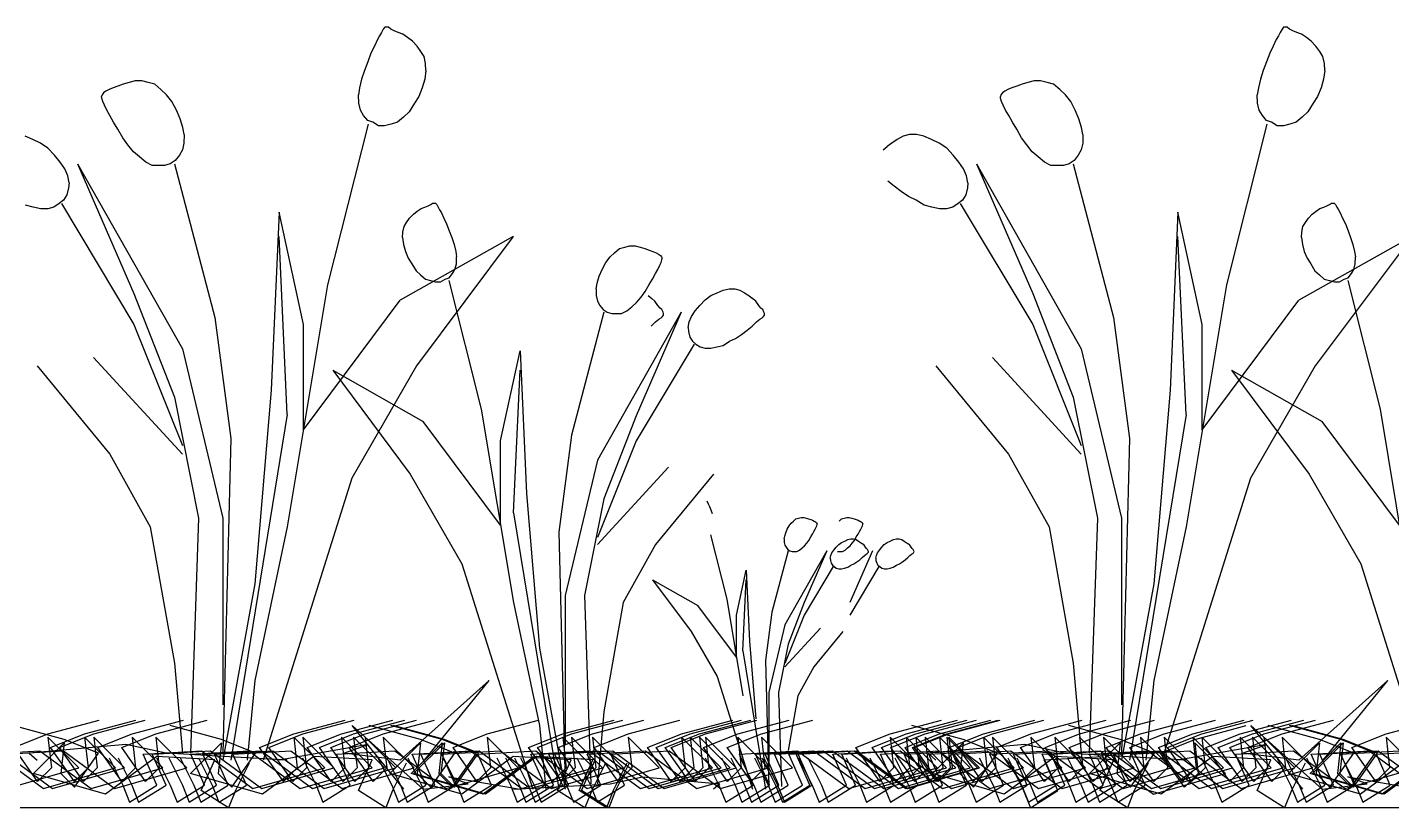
# Model space of a CAD drawing. Header units: metres. Extents: x -109 to 591, y -5 to 592.
# Drawn here: x 572.857 to 573.47, y 7.275 to 7.625 of the extents above; entities that cross this region are included whole.
import ezdxf

# ---------------------------------------------------------------- set-up
doc = ezdxf.new("R2010")
doc.units = ezdxf.units.M
doc.header["$LTSCALE"] = 0.03
doc.layers.add('Areas verdes', color=74, linetype='Continuous')
doc.layers.add('Muro bajo', color=7, linetype='Continuous', lineweight=30)

msp = doc.modelspace()

# ---------------------------------------------------------------- linework, layer by layer
at = {"layer": 'Areas verdes', "color": 6, "linetype": 'Continuous'}
for p, q in [((573.01687, 7.62454), (573.01609, 7.62299)), ((573.01757, 7.62532), (573.01687, 7.62454)), ((573.01827, 7.62532), (573.01757, 7.62532)), ((573.0192, 7.62532), (573.01827, 7.62532)), ((573.02028, 7.62454), (573.0192, 7.62532)), ((573.02176, 7.62377), (573.02028, 7.62454)), ((573.4203, 7.62454), (573.41952, 7.62299)), ((573.421, 7.62532), (573.4203, 7.62454)), ((573.4217, 7.62532), (573.421, 7.62532)), ((573.42263, 7.62532), (573.4217, 7.62532)), ((573.42371, 7.62454), (573.42263, 7.62532)), ((573.42519, 7.62377), (573.42371, 7.62454)), ((573.01423, 7.61989), (573.01291, 7.61678)), ((573.01524, 7.62144), (573.01423, 7.61989)), ((573.01609, 7.62299), (573.01524, 7.62144)), ((573.02354, 7.62299), (573.02176, 7.62377)), ((573.02564, 7.62221), (573.02354, 7.62299)), ((573.02781, 7.62066), (573.02564, 7.62221)), ((573.02998, 7.61911), (573.02781, 7.62066)), ((573.03208, 7.61678), (573.02998, 7.61911)), ((573.41766, 7.61989), (573.41634, 7.61678)), ((573.41867, 7.62144), (573.41766, 7.61989)), ((573.41952, 7.62299), (573.41867, 7.62144)), ((573.42697, 7.62299), (573.42519, 7.62377)), ((573.42907, 7.62221), (573.42697, 7.62299)), ((573.43124, 7.62066), (573.42907, 7.62221)), ((573.43341, 7.61911), (573.43124, 7.62066)), ((573.43551, 7.61678), (573.43341, 7.61911)), ((573.01136, 7.61368), (573.00989, 7.6098)), ((573.01291, 7.61678), (573.01136, 7.61368)), ((573.03378, 7.61445), (573.03208, 7.61678)), ((573.03518, 7.61213), (573.03378, 7.61445)), ((573.41479, 7.61368), (573.41332, 7.6098)), ((573.41634, 7.61678), (573.41479, 7.61368)), ((573.43721, 7.61445), (573.43551, 7.61678)), ((573.43861, 7.61213), (573.43721, 7.61445)), ((573.00989, 7.6098), (573.00841, 7.60592)), ((573.03588, 7.60902), (573.03518, 7.61213)), ((573.03603, 7.60592), (573.03588, 7.60902)), ((573.41332, 7.6098), (573.41184, 7.60592)), ((573.43931, 7.60902), (573.43861, 7.61213)), ((573.43946, 7.60592), (573.43931, 7.60902)), ((572.90281, 7.60049), (572.90017, 7.59971)), ((572.9056, 7.60126), (572.90281, 7.60049)), ((572.90847, 7.60126), (572.9056, 7.60126)), ((572.91142, 7.60049), (572.90847, 7.60126)), ((572.91429, 7.59971), (572.91142, 7.60049)), ((573.00717, 7.60204), (573.00624, 7.59816)), ((573.00841, 7.60592), (573.00717, 7.60204)), ((573.03549, 7.60204), (573.03441, 7.59816)), ((573.03603, 7.60592), (573.03549, 7.60204)), ((573.30624, 7.60049), (573.3036, 7.59971)), ((573.30903, 7.60126), (573.30624, 7.60049)), ((573.3119, 7.60126), (573.30903, 7.60126)), ((573.31485, 7.60049), (573.3119, 7.60126)), ((573.31772, 7.59971), (573.31485, 7.60049)), ((573.4106, 7.60204), (573.40967, 7.59816)), ((573.41184, 7.60592), (573.4106, 7.60204)), ((573.43892, 7.60204), (573.43783, 7.59816)), ((573.43946, 7.60592), (573.43892, 7.60204)), ((572.8907, 7.59506), (572.89047, 7.59428)), ((572.89055, 7.59351), (572.89047, 7.59428)), ((572.89133, 7.59583), (572.8907, 7.59506)), ((572.89241, 7.59661), (572.89133, 7.59583)), ((572.89381, 7.59738), (572.89241, 7.59661)), ((572.89559, 7.59816), (572.89381, 7.59738)), ((572.89777, 7.59894), (572.89559, 7.59816)), ((572.90017, 7.59971), (572.89777, 7.59894)), ((572.91709, 7.59738), (572.91429, 7.59971)), ((572.91965, 7.59506), (572.91709, 7.59738)), ((572.92205, 7.59195), (572.91965, 7.59506)), ((573.00624, 7.59816), (573.00577, 7.59506)), ((573.00585, 7.59118), (573.00577, 7.59506)), ((573.03285, 7.59428), (573.03084, 7.59118)), ((573.03441, 7.59816), (573.03285, 7.59428)), ((573.29413, 7.59506), (573.2939, 7.59428)), ((573.29398, 7.59351), (573.2939, 7.59428)), ((573.29475, 7.59583), (573.29413, 7.59506)), ((573.29584, 7.59661), (573.29475, 7.59583)), ((573.29724, 7.59738), (573.29584, 7.59661)), ((573.29902, 7.59816), (573.29724, 7.59738)), ((573.30119, 7.59894), (573.29902, 7.59816)), ((573.3036, 7.59971), (573.30119, 7.59894)), ((573.32052, 7.59738), (573.31772, 7.59971)), ((573.32308, 7.59506), (573.32052, 7.59738)), ((573.32548, 7.59195), (573.32308, 7.59506)), ((573.40967, 7.59816), (573.4092, 7.59506)), ((573.40928, 7.59118), (573.4092, 7.59506)), ((573.43628, 7.59428), (573.43427, 7.59118)), ((573.43783, 7.59816), (573.43628, 7.59428)), ((572.89094, 7.59195), (572.89055, 7.59351)), ((572.89171, 7.5904), (572.89094, 7.59195)), ((572.8928, 7.58807), (572.89171, 7.5904)), ((572.8942, 7.58575), (572.8928, 7.58807)), ((572.92407, 7.58807), (572.92205, 7.59195)), ((572.9257, 7.58419), (572.92407, 7.58807)), ((573.00663, 7.58807), (573.00585, 7.59118)), ((573.00802, 7.58575), (573.00663, 7.58807)), ((573.03084, 7.59118), (573.02851, 7.5873)), ((573.29437, 7.59195), (573.29398, 7.59351)), ((573.29514, 7.5904), (573.29437, 7.59195)), ((573.29623, 7.58807), (573.29514, 7.5904)), ((573.29763, 7.58575), (573.29623, 7.58807)), ((573.3275, 7.58807), (573.32548, 7.59195)), ((573.32913, 7.58419), (573.3275, 7.58807)), ((573.41006, 7.58807), (573.40928, 7.59118)), ((573.41145, 7.58575), (573.41006, 7.58807)), ((573.43427, 7.59118), (573.43194, 7.5873)), ((572.89583, 7.58264), (572.8942, 7.58575)), ((572.89777, 7.57954), (572.89583, 7.58264)), ((572.92686, 7.58031), (572.9257, 7.58419)), ((573.00989, 7.58342), (573.00802, 7.58575)), ((573.01214, 7.58264), (573.00989, 7.58342)), ((573.0147, 7.58109), (573.01214, 7.58264)), ((573.02036, 7.58187), (573.01749, 7.58109)), ((573.02323, 7.58264), (573.02036, 7.58187)), ((573.02595, 7.58497), (573.02323, 7.58264)), ((573.02851, 7.5873), (573.02595, 7.58497)), ((573.29926, 7.58264), (573.29763, 7.58575)), ((573.30119, 7.57954), (573.29926, 7.58264)), ((573.33029, 7.58031), (573.32913, 7.58419)), ((573.41332, 7.58342), (573.41145, 7.58575)), ((573.41557, 7.58264), (573.41332, 7.58342)), ((573.41813, 7.58109), (573.41557, 7.58264)), ((573.42379, 7.58187), (573.42092, 7.58109)), ((573.42666, 7.58264), (573.42379, 7.58187)), ((573.42938, 7.58497), (573.42666, 7.58264)), ((573.43194, 7.5873), (573.42938, 7.58497)), ((572.85959, 7.57488), (572.8561, 7.57643)), ((572.89994, 7.57566), (572.89777, 7.57954)), ((572.90227, 7.57256), (572.89994, 7.57566)), ((572.92748, 7.57721), (572.92686, 7.58031)), ((572.92748, 7.57721), (572.92741, 7.57333)), ((573.01749, 7.58109), (573.0147, 7.58109)), ((573.25022, 7.57643), (573.24758, 7.57488)), ((573.25309, 7.57721), (573.25022, 7.57643)), ((573.25619, 7.57721), (573.25309, 7.57721)), ((573.25953, 7.57643), (573.25619, 7.57721)), ((573.26302, 7.57488), (573.25953, 7.57643)), ((573.30337, 7.57566), (573.30119, 7.57954)), ((573.3057, 7.57256), (573.30337, 7.57566)), ((573.33091, 7.57721), (573.33029, 7.58031)), ((573.33091, 7.57721), (573.33084, 7.57333)), ((573.42092, 7.58109), (573.41813, 7.58109)), ((572.863, 7.57333), (572.85959, 7.57488)), ((572.86634, 7.571), (572.863, 7.57333)), ((572.86929, 7.5679), (572.86634, 7.571)), ((572.90475, 7.56945), (572.90227, 7.57256)), ((572.90746, 7.56712), (572.90475, 7.56945)), ((572.92671, 7.57023), (572.92539, 7.5679)), ((572.92741, 7.57333), (572.92671, 7.57023)), ((573.24129, 7.57023), (573.24308, 7.57178)), ((573.24517, 7.57333), (573.24308, 7.57178)), ((573.24758, 7.57488), (573.24517, 7.57333)), ((573.26643, 7.57333), (573.26302, 7.57488)), ((573.26977, 7.571), (573.26643, 7.57333)), ((573.27272, 7.5679), (573.26977, 7.571)), ((573.30818, 7.56945), (573.3057, 7.57256)), ((573.31089, 7.56712), (573.30818, 7.56945)), ((573.33014, 7.57023), (573.32882, 7.5679)), ((573.33084, 7.57333), (573.33014, 7.57023)), ((572.87185, 7.5648), (572.86929, 7.5679)), ((572.87394, 7.56169), (572.87185, 7.5648)), ((572.91026, 7.5648), (572.90746, 7.56712)), ((572.91313, 7.56324), (572.91026, 7.5648)), ((572.92128, 7.56402), (572.91872, 7.56324)), ((572.92353, 7.56557), (572.92128, 7.56402)), ((572.92539, 7.5679), (572.92353, 7.56557)), ((573.27528, 7.5648), (573.27272, 7.5679)), ((573.27737, 7.56169), (573.27528, 7.5648)), ((573.31369, 7.5648), (573.31089, 7.56712)), ((573.31656, 7.56324), (573.31369, 7.5648)), ((573.32471, 7.56402), (573.32214, 7.56324)), ((573.32696, 7.56557), (573.32471, 7.56402)), ((573.32882, 7.5679), (573.32696, 7.56557)), ((572.87526, 7.55859), (572.87394, 7.56169)), ((572.87588, 7.55549), (572.87526, 7.55859)), ((572.916, 7.56324), (572.91313, 7.56324)), ((572.91872, 7.56324), (572.916, 7.56324)), ((573.27869, 7.55859), (573.27737, 7.56169)), ((573.27931, 7.55549), (573.27869, 7.55859)), ((573.31943, 7.56324), (573.31656, 7.56324)), ((573.32214, 7.56324), (573.31943, 7.56324)), ((572.87565, 7.55316), (572.87488, 7.55005)), ((572.87588, 7.55549), (572.87565, 7.55316)), ((573.24618, 7.55393), (573.24339, 7.55626)), ((573.24929, 7.55161), (573.24618, 7.55393)), ((573.25262, 7.54928), (573.24929, 7.55161)), ((573.27908, 7.55316), (573.27831, 7.55005)), ((573.27931, 7.55549), (573.27908, 7.55316)), ((572.85975, 7.54462), (572.85625, 7.5454)), ((572.87146, 7.54617), (572.86906, 7.54462)), ((572.8734, 7.54773), (572.87146, 7.54617)), ((572.87488, 7.55005), (572.8734, 7.54773)), ((573.03555, 7.54454), (573.03698, 7.54516)), ((573.03698, 7.54516), (573.03816, 7.54579)), ((573.03816, 7.54579), (573.03903, 7.54641)), ((573.03903, 7.54641), (573.03977, 7.54641)), ((573.03977, 7.54641), (573.04033, 7.54641)), ((573.04033, 7.54641), (573.04089, 7.54579)), ((573.04089, 7.54579), (573.04151, 7.54454)), ((573.25611, 7.54773), (573.25262, 7.54928)), ((573.25968, 7.5454), (573.25611, 7.54773)), ((573.26317, 7.54462), (573.25968, 7.5454)), ((573.27489, 7.54617), (573.27249, 7.54462)), ((573.27683, 7.54773), (573.27489, 7.54617)), ((573.27831, 7.55005), (573.27683, 7.54773)), ((573.43898, 7.54454), (573.44041, 7.54516)), ((573.44041, 7.54516), (573.44159, 7.54579)), ((573.44159, 7.54579), (573.44246, 7.54641)), ((573.44246, 7.54641), (573.4432, 7.54641)), ((573.4432, 7.54641), (573.44376, 7.54641)), ((573.44376, 7.54641), (573.44432, 7.54579)), ((573.44432, 7.54579), (573.44494, 7.54454)), ((572.86316, 7.54385), (572.85975, 7.54462)), ((572.86626, 7.54385), (572.86316, 7.54385)), ((572.86906, 7.54462), (572.86626, 7.54385)), ((573.02736, 7.53772), (573.02872, 7.53958)), ((573.02872, 7.53958), (573.0304, 7.54144)), ((573.0304, 7.54144), (573.03214, 7.54268)), ((573.03214, 7.54268), (573.03388, 7.54392)), ((573.03388, 7.54392), (573.03555, 7.54454)), ((573.04151, 7.54454), (573.04219, 7.5433)), ((573.04219, 7.5433), (573.043, 7.54206)), ((573.043, 7.54206), (573.04406, 7.53958)), ((573.04406, 7.53958), (573.0453, 7.53709)), ((573.26659, 7.54385), (573.26317, 7.54462)), ((573.26969, 7.54385), (573.26659, 7.54385)), ((573.27249, 7.54462), (573.26969, 7.54385)), ((573.43079, 7.53772), (573.43215, 7.53958)), ((573.43215, 7.53958), (573.43383, 7.54144)), ((573.43383, 7.54144), (573.43557, 7.54268)), ((573.43557, 7.54268), (573.43731, 7.54392)), ((573.43731, 7.54392), (573.43898, 7.54454)), ((573.44494, 7.54454), (573.44562, 7.5433)), ((573.44562, 7.5433), (573.44643, 7.54206)), ((573.44643, 7.54206), (573.44749, 7.53958)), ((573.44749, 7.53958), (573.44873, 7.53709)), ((573.02556, 7.53089), (573.02568, 7.53337)), ((573.02568, 7.53337), (573.02624, 7.53585)), ((573.02624, 7.53585), (573.02736, 7.53772)), ((573.0453, 7.53709), (573.04648, 7.53399)), ((573.04648, 7.53399), (573.04766, 7.53089)), ((573.42899, 7.53089), (573.42911, 7.53337)), ((573.42911, 7.53337), (573.42967, 7.53585)), ((573.42967, 7.53585), (573.43079, 7.53772)), ((573.44873, 7.53709), (573.44991, 7.53399)), ((573.44991, 7.53399), (573.45109, 7.53089)), ((573.02556, 7.53089), (573.02599, 7.52778)), ((573.02599, 7.52778), (573.02686, 7.52468)), ((573.04766, 7.53089), (573.04865, 7.52778)), ((573.04865, 7.52778), (573.0494, 7.52468)), ((573.12295, 7.52592), (573.12525, 7.52654)), ((573.12525, 7.52654), (573.12761, 7.52716)), ((573.12761, 7.52716), (573.1299, 7.52716)), ((573.1299, 7.52716), (573.13214, 7.52654)), ((573.13214, 7.52654), (573.13425, 7.52592)), ((573.42899, 7.53089), (573.42942, 7.52778)), ((573.42942, 7.52778), (573.43029, 7.52468)), ((573.45109, 7.53089), (573.45208, 7.52778)), ((573.45208, 7.52778), (573.45282, 7.52468)), ((573.02686, 7.52468), (573.0281, 7.52158)), ((573.0281, 7.52158), (573.02972, 7.51909)), ((573.0494, 7.52468), (573.04977, 7.5222)), ((573.04971, 7.51909), (573.04977, 7.5222)), ((573.11675, 7.51971), (573.11867, 7.5222)), ((573.11867, 7.5222), (573.12072, 7.52406)), ((573.12072, 7.52406), (573.12295, 7.52592)), ((573.13425, 7.52592), (573.13617, 7.5253)), ((573.13617, 7.5253), (573.13791, 7.52468)), ((573.13791, 7.52468), (573.13934, 7.52406)), ((573.13934, 7.52406), (573.14046, 7.52344)), ((573.14046, 7.52344), (573.14133, 7.52282)), ((573.14133, 7.52282), (573.14182, 7.5222)), ((573.14164, 7.51971), (573.14195, 7.52096)), ((573.14182, 7.5222), (573.14201, 7.52158)), ((573.14195, 7.52096), (573.14201, 7.52158)), ((573.43029, 7.52468), (573.43153, 7.52158)), ((573.43153, 7.52158), (573.43315, 7.51909)), ((573.45282, 7.52468), (573.4532, 7.5222)), ((573.45314, 7.51909), (573.4532, 7.5222)), ((573.02972, 7.51909), (573.03158, 7.51599)), ((573.03158, 7.51599), (573.03363, 7.51413)), ((573.04648, 7.51289), (573.04797, 7.51475)), ((573.04797, 7.51475), (573.04908, 7.51661)), ((573.04908, 7.51661), (573.04971, 7.51909)), ((573.11383, 7.51351), (573.11513, 7.51661)), ((573.11513, 7.51661), (573.11675, 7.51971)), ((573.13773, 7.51227), (573.13903, 7.51475)), ((573.13903, 7.51475), (573.14015, 7.51661)), ((573.14015, 7.51661), (573.14102, 7.51847)), ((573.14102, 7.51847), (573.14164, 7.51971)), ((573.43315, 7.51909), (573.43501, 7.51599)), ((573.43501, 7.51599), (573.43706, 7.51413)), ((573.44991, 7.51289), (573.4514, 7.51475)), ((573.4514, 7.51475), (573.45251, 7.51661)), ((573.45251, 7.51661), (573.45314, 7.51909)), ((573.03363, 7.51413), (573.0358, 7.51227)), ((573.0358, 7.51227), (573.0381, 7.51164)), ((573.0381, 7.51164), (573.04039, 7.51102)), ((573.04039, 7.51102), (573.04263, 7.51102)), ((573.04263, 7.51102), (573.04468, 7.51227)), ((573.04468, 7.51227), (573.04648, 7.51289)), ((573.1124, 7.50792), (573.1129, 7.5104)), ((573.1129, 7.5104), (573.11383, 7.51351)), ((573.13444, 7.50668), (573.13617, 7.50978)), ((573.13617, 7.50978), (573.13773, 7.51227)), ((573.43706, 7.51413), (573.43923, 7.51227)), ((573.43923, 7.51227), (573.44153, 7.51164)), ((573.44153, 7.51164), (573.44382, 7.51102)), ((573.44382, 7.51102), (573.44606, 7.51102)), ((573.44606, 7.51102), (573.44811, 7.51227)), ((573.44811, 7.51227), (573.44991, 7.51289)), ((573.1124, 7.50792), (573.11246, 7.50482)), ((573.11246, 7.50482), (573.11302, 7.50233)), ((573.11302, 7.50233), (573.11408, 7.50047)), ((573.13059, 7.50171), (573.13257, 7.5042)), ((573.13257, 7.5042), (573.13444, 7.50668)), ((573.13571, 7.50482), (573.13738, 7.50357)), ((573.13881, 7.50233), (573.13738, 7.50357)), ((573.14011, 7.50047), (573.13881, 7.50233)), ((573.15896, 7.50047), (573.16131, 7.50295)), ((573.16131, 7.50295), (573.16398, 7.50482)), ((573.16398, 7.50482), (573.16671, 7.50606)), ((573.16671, 7.50606), (573.16951, 7.5073)), ((573.16951, 7.5073), (573.17218, 7.50792)), ((573.17218, 7.50792), (573.17466, 7.50792)), ((573.17466, 7.50792), (573.17696, 7.5073)), ((573.17696, 7.5073), (573.17907, 7.50606)), ((573.17907, 7.50606), (573.18099, 7.50482)), ((573.18099, 7.50482), (573.18267, 7.50357)), ((573.1841, 7.50233), (573.18267, 7.50357)), ((573.1854, 7.50047), (573.1841, 7.50233)), ((573.11408, 7.50047), (573.11557, 7.49861)), ((573.11557, 7.49861), (573.11737, 7.49737)), ((573.11737, 7.49737), (573.11941, 7.49675)), ((573.11941, 7.49675), (573.12159, 7.49675)), ((573.12159, 7.49675), (573.12388, 7.49675)), ((573.12388, 7.49675), (573.12618, 7.49799)), ((573.12618, 7.49799), (573.12842, 7.49985)), ((573.12842, 7.49985), (573.13059, 7.50171)), ((573.14111, 7.49923), (573.14011, 7.50047)), ((573.14191, 7.49861), (573.14111, 7.49923)), ((573.14247, 7.49737), (573.14191, 7.49861)), ((573.14229, 7.49551), (573.14266, 7.49613)), ((573.14272, 7.49675), (573.14247, 7.49737)), ((573.14266, 7.49613), (573.14272, 7.49675)), ((573.15523, 7.49551), (573.15691, 7.49799)), ((573.15691, 7.49799), (573.15896, 7.50047)), ((573.18639, 7.49923), (573.1854, 7.50047)), ((573.1872, 7.49861), (573.18639, 7.49923)), ((573.18776, 7.49737), (573.1872, 7.49861)), ((573.18757, 7.49551), (573.18794, 7.49613)), ((573.18801, 7.49675), (573.18776, 7.49737)), ((573.18794, 7.49613), (573.18801, 7.49675)), ((573.13713, 7.49116), (573.13906, 7.49302)), ((573.13906, 7.49302), (573.14055, 7.49426)), ((573.14055, 7.49426), (573.1416, 7.49488)), ((573.1416, 7.49488), (573.14229, 7.49551)), ((573.15368, 7.49054), (573.15418, 7.49302)), ((573.15368, 7.49054), (573.15387, 7.48868)), ((573.15418, 7.49302), (573.15523, 7.49551)), ((573.18018, 7.4893), (573.18242, 7.49116)), ((573.18242, 7.49116), (573.18434, 7.49302)), ((573.18434, 7.49302), (573.18583, 7.49426)), ((573.18583, 7.49426), (573.18689, 7.49488)), ((573.18689, 7.49488), (573.18757, 7.49551)), ((573.15387, 7.48868), (573.15449, 7.48619)), ((573.15449, 7.48619), (573.15567, 7.48433)), ((573.15567, 7.48433), (573.15722, 7.48309)), ((573.16938, 7.48247), (573.17224, 7.48433)), ((573.17224, 7.48433), (573.17503, 7.48557)), ((573.17503, 7.48557), (573.1777, 7.48744)), ((573.1777, 7.48744), (573.18018, 7.4893)), ((573.15722, 7.48309), (573.15914, 7.48185)), ((573.15914, 7.48185), (573.16138, 7.48123)), ((573.16138, 7.48123), (573.16386, 7.48123)), ((573.16386, 7.48123), (573.16659, 7.48185)), ((573.16659, 7.48185), (573.16938, 7.48247)), ((573.16214, 7.41264), (573.16267, 7.4114)), ((573.16267, 7.4114), (573.16329, 7.41015)), ((573.16329, 7.41015), (573.16388, 7.4086)), ((573.16388, 7.4086), (573.16447, 7.40705)), ((573.201, 7.40364), (573.20212, 7.40457)), ((573.20212, 7.40457), (573.20326, 7.40488)), ((573.20326, 7.40488), (573.20444, 7.40519)), ((573.20444, 7.40519), (573.20559, 7.40519)), ((573.20559, 7.40519), (573.20671, 7.40488)), ((573.20671, 7.40488), (573.20776, 7.40457)), ((573.20776, 7.40457), (573.20873, 7.40426)), ((573.20873, 7.40426), (573.2096, 7.40395)), ((573.22147, 7.40364), (573.22259, 7.40457)), ((573.22259, 7.40457), (573.22374, 7.40488)), ((573.22374, 7.40488), (573.22492, 7.40519)), ((573.22492, 7.40519), (573.22606, 7.40519)), ((573.22606, 7.40519), (573.22718, 7.40488)), ((573.22718, 7.40488), (573.22824, 7.40457)), ((573.22824, 7.40457), (573.2292, 7.40426)), ((573.2292, 7.40426), (573.23007, 7.40395)), ((573.19709, 7.39681), (573.19755, 7.39836)), ((573.19755, 7.39836), (573.19821, 7.39991)), ((573.19821, 7.39991), (573.19901, 7.40146)), ((573.19901, 7.40146), (573.19997, 7.4027)), ((573.19997, 7.4027), (573.201, 7.40364)), ((573.2095, 7.39774), (573.21015, 7.39898)), ((573.2096, 7.40395), (573.21031, 7.40364)), ((573.21015, 7.39898), (573.21071, 7.39991)), ((573.21031, 7.40364), (573.21087, 7.40333)), ((573.21071, 7.39991), (573.21115, 7.40084)), ((573.21087, 7.40333), (573.2113, 7.40302)), ((573.21115, 7.40084), (573.21146, 7.40146)), ((573.2113, 7.40302), (573.21155, 7.4027)), ((573.21146, 7.40146), (573.21161, 7.40208)), ((573.21155, 7.4027), (573.21164, 7.40239)), ((573.21161, 7.40208), (573.21164, 7.40239)), ((573.22997, 7.39774), (573.23063, 7.39898)), ((573.23007, 7.40395), (573.23078, 7.40364)), ((573.23063, 7.39898), (573.23118, 7.39991)), ((573.23078, 7.40364), (573.23134, 7.40333)), ((573.23118, 7.39991), (573.23162, 7.40084)), ((573.23134, 7.40333), (573.23177, 7.40302)), ((573.23162, 7.40084), (573.23193, 7.40146)), ((573.23177, 7.40302), (573.23202, 7.4027)), ((573.23193, 7.40146), (573.23208, 7.40208)), ((573.23202, 7.4027), (573.23212, 7.40239)), ((573.23208, 7.40208), (573.23212, 7.40239)), ((573.19684, 7.39557), (573.19709, 7.39681)), ((573.19684, 7.39557), (573.19687, 7.39401)), ((573.19687, 7.39401), (573.19715, 7.39277)), ((573.19715, 7.39277), (573.19768, 7.39184)), ((573.19768, 7.39184), (573.19842, 7.39091)), ((573.20485, 7.39153), (573.20593, 7.39246)), ((573.20593, 7.39246), (573.20693, 7.3937)), ((573.20693, 7.3937), (573.20786, 7.39495)), ((573.20786, 7.39495), (573.20873, 7.3965)), ((573.20873, 7.3965), (573.2095, 7.39774)), ((573.21909, 7.3906), (573.22012, 7.39184)), ((573.22012, 7.39184), (573.2213, 7.39308)), ((573.2213, 7.39308), (573.22263, 7.39401)), ((573.22263, 7.39401), (573.224, 7.39464)), ((573.224, 7.39464), (573.22539, 7.39526)), ((573.22532, 7.39153), (573.22641, 7.39246)), ((573.22539, 7.39526), (573.22673, 7.39557)), ((573.22641, 7.39246), (573.2274, 7.3937)), ((573.22673, 7.39557), (573.22797, 7.39557)), ((573.2274, 7.3937), (573.22833, 7.39495)), ((573.22797, 7.39557), (573.22912, 7.39526)), ((573.22833, 7.39495), (573.2292, 7.3965)), ((573.22912, 7.39526), (573.23017, 7.39464)), ((573.2292, 7.3965), (573.22997, 7.39774)), ((573.23017, 7.39464), (573.23114, 7.39401)), ((573.23114, 7.39401), (573.23197, 7.39339)), ((573.23269, 7.39277), (573.23197, 7.39339)), ((573.23334, 7.39184), (573.23269, 7.39277)), ((573.23384, 7.39122), (573.23334, 7.39184)), ((573.23956, 7.3906), (573.24059, 7.39184)), ((573.24059, 7.39184), (573.24177, 7.39308)), ((573.24177, 7.39308), (573.2431, 7.39401)), ((573.2431, 7.39401), (573.24447, 7.39464)), ((573.24447, 7.39464), (573.24587, 7.39526)), ((573.24587, 7.39526), (573.2472, 7.39557)), ((573.2472, 7.39557), (573.24844, 7.39557)), ((573.24844, 7.39557), (573.24959, 7.39526)), ((573.24959, 7.39526), (573.25064, 7.39464)), ((573.25064, 7.39464), (573.25161, 7.39401)), ((573.25161, 7.39401), (573.25245, 7.39339)), ((573.25316, 7.39277), (573.25245, 7.39339)), ((573.25381, 7.39184), (573.25316, 7.39277)), ((573.25431, 7.39122), (573.25381, 7.39184)), ((573.19842, 7.39091), (573.19932, 7.39029)), ((573.19932, 7.39029), (573.20035, 7.38998)), ((573.20035, 7.38998), (573.20143, 7.38998)), ((573.20143, 7.38998), (573.20258, 7.38998)), ((573.20258, 7.38998), (573.20373, 7.3906)), ((573.20373, 7.3906), (573.20485, 7.39153)), ((573.21748, 7.38688), (573.21773, 7.38812)), ((573.21748, 7.38688), (573.21757, 7.38595)), ((573.21757, 7.38595), (573.21788, 7.3847)), ((573.21773, 7.38812), (573.21826, 7.38936)), ((573.21826, 7.38936), (573.21909, 7.3906)), ((573.22082, 7.38998), (573.2219, 7.38998)), ((573.2219, 7.38998), (573.22305, 7.38998)), ((573.22305, 7.38998), (573.2242, 7.3906)), ((573.2242, 7.3906), (573.22532, 7.39153)), ((573.22949, 7.38532), (573.23073, 7.38626)), ((573.23073, 7.38626), (573.23185, 7.38719)), ((573.23185, 7.38719), (573.23281, 7.38812)), ((573.23281, 7.38812), (573.23356, 7.38874)), ((573.23356, 7.38874), (573.23408, 7.38905)), ((573.23424, 7.39091), (573.23384, 7.39122)), ((573.23408, 7.38905), (573.23443, 7.38936)), ((573.23452, 7.39029), (573.23424, 7.39091)), ((573.23443, 7.38936), (573.23461, 7.38967)), ((573.23464, 7.38998), (573.23452, 7.39029)), ((573.23461, 7.38967), (573.23464, 7.38998)), ((573.23795, 7.38688), (573.2382, 7.38812)), ((573.23795, 7.38688), (573.23804, 7.38595)), ((573.23804, 7.38595), (573.23835, 7.3847)), ((573.2382, 7.38812), (573.23873, 7.38936)), ((573.23873, 7.38936), (573.23956, 7.3906)), ((573.24996, 7.38532), (573.2512, 7.38626)), ((573.2512, 7.38626), (573.25232, 7.38719)), ((573.25232, 7.38719), (573.25328, 7.38812)), ((573.25328, 7.38812), (573.25403, 7.38874)), ((573.25403, 7.38874), (573.25456, 7.38905)), ((573.25471, 7.39091), (573.25431, 7.39122)), ((573.25456, 7.38905), (573.2549, 7.38936)), ((573.25499, 7.39029), (573.25471, 7.39091)), ((573.2549, 7.38936), (573.25508, 7.38967)), ((573.25511, 7.38998), (573.25499, 7.39029)), ((573.25508, 7.38967), (573.25511, 7.38998)), ((573.21788, 7.3847), (573.21847, 7.38377)), ((573.21847, 7.38377), (573.21925, 7.38315)), ((573.21925, 7.38315), (573.22021, 7.38253)), ((573.22021, 7.38253), (573.22133, 7.38222)), ((573.22133, 7.38222), (573.22257, 7.38222)), ((573.22257, 7.38222), (573.22394, 7.38253)), ((573.22394, 7.38253), (573.22533, 7.38284)), ((573.22533, 7.38284), (573.22676, 7.38377)), ((573.22676, 7.38377), (573.22816, 7.38439)), ((573.22816, 7.38439), (573.22949, 7.38532)), ((573.23835, 7.3847), (573.23894, 7.38377)), ((573.23894, 7.38377), (573.23972, 7.38315)), ((573.23972, 7.38315), (573.24068, 7.38253)), ((573.24068, 7.38253), (573.2418, 7.38222)), ((573.2418, 7.38222), (573.24304, 7.38222)), ((573.24304, 7.38222), (573.24441, 7.38253)), ((573.24441, 7.38253), (573.2458, 7.38284)), ((573.2458, 7.38284), (573.24723, 7.38377)), ((573.24723, 7.38377), (573.24863, 7.38439)), ((573.24863, 7.38439), (573.24996, 7.38532))]:
    msp.add_line(p, q, dxfattribs=at)
at = {"layer": 'Areas verdes', "linetype": 'Continuous'}
for p, q in [((573.01004, 7.58187), (572.99188, 7.50971)), ((573.41347, 7.58187), (573.39531, 7.50971)), ((572.87969, 7.56402), (572.90498, 7.50583)), ((572.87969, 7.56402), (572.92671, 7.481)), ((572.92314, 7.56402), (572.94122, 7.49496)), ((573.28312, 7.56402), (573.30841, 7.50583)), ((573.28312, 7.56402), (573.33014, 7.481)), ((573.32657, 7.56402), (573.34465, 7.49496)), ((572.87239, 7.54617), (572.90498, 7.49186)), ((573.27582, 7.54617), (573.30841, 7.49186)), ((572.97016, 7.54229), (572.96659, 7.46237)), ((572.98102, 7.49186), (572.97016, 7.54229)), ((573.37359, 7.54229), (573.37002, 7.46237)), ((573.38445, 7.49186), (573.37359, 7.54229)), ((572.97381, 7.45151), (572.97016, 7.53143)), ((573.07522, 7.53143), (573.02447, 7.50272)), ((573.07522, 7.53143), (573.03177, 7.47324)), ((573.37724, 7.45151), (573.37359, 7.53143)), ((573.47865, 7.53143), (573.4279, 7.50272)), ((573.47865, 7.53143), (573.4352, 7.47324)), ((572.99188, 7.50971), (572.97381, 7.40108)), ((573.04635, 7.51164), (573.06088, 7.45392)), ((573.39531, 7.50971), (573.37724, 7.40108)), ((573.44978, 7.51164), (573.46431, 7.45392)), ((572.90498, 7.50583), (572.92314, 7.45927)), ((572.98102, 7.44453), (573.02447, 7.50272)), ((573.30841, 7.50583), (573.32657, 7.45927)), ((573.38445, 7.44453), (573.4279, 7.50272)), ((573.11588, 7.49737), (573.10141, 7.44212)), ((573.15064, 7.49737), (573.11302, 7.43095)), ((573.15064, 7.49737), (573.1304, 7.45081)), ((572.90498, 7.49186), (572.92671, 7.43754)), ((572.94122, 7.49496), (572.94843, 7.44065)), ((572.98102, 7.44453), (572.98102, 7.49186)), ((573.30841, 7.49186), (573.33014, 7.43754)), ((573.34465, 7.49496), (573.35186, 7.44065)), ((573.38445, 7.44453), (573.38445, 7.49186)), ((572.92671, 7.481), (572.94486, 7.40496)), ((573.06957, 7.43964), (573.07826, 7.47999)), ((573.07826, 7.47999), (573.08111, 7.41605)), ((573.15647, 7.48309), (573.1304, 7.43964)), ((573.33014, 7.481), (573.34829, 7.40496)), ((572.86153, 7.47324), (572.89412, 7.43367)), ((572.92671, 7.43367), (572.8869, 7.47712)), ((573.03177, 7.47324), (573.00275, 7.4228)), ((573.26496, 7.47324), (573.29755, 7.43367)), ((573.33014, 7.43367), (573.29033, 7.47712)), ((573.4352, 7.47324), (573.40618, 7.4228)), ((572.99421, 7.4713), (573.03481, 7.44833)), ((572.99421, 7.4713), (573.02897, 7.42474)), ((573.07534, 7.40736), (573.07826, 7.4713)), ((573.39764, 7.4713), (573.43824, 7.44833)), ((573.39764, 7.4713), (573.4324, 7.42474)), ((572.92314, 7.45927), (572.934, 7.40496)), ((572.96659, 7.46237), (572.9593, 7.37547)), ((573.32657, 7.45927), (573.33743, 7.40496)), ((573.37002, 7.46237), (573.36273, 7.37547)), ((573.06088, 7.45392), (573.07534, 7.36701)), ((573.46431, 7.45392), (573.47877, 7.36701)), ((572.97381, 7.45151), (572.94843, 7.29633)), ((573.06957, 7.40177), (573.03481, 7.44833)), ((573.1304, 7.45081), (573.11588, 7.41357)), ((573.37724, 7.45151), (573.35186, 7.29633)), ((573.473, 7.40177), (573.43824, 7.44833)), ((573.10141, 7.44212), (573.09564, 7.39867)), ((572.94843, 7.44065), (572.94486, 7.29943)), ((573.06957, 7.40177), (573.06957, 7.43964)), ((573.1304, 7.43964), (573.11302, 7.39619)), ((573.35186, 7.44065), (573.34829, 7.29943)), ((572.89412, 7.43367), (572.91228, 7.40108)), ((573.11302, 7.43095), (573.0985, 7.37012)), ((573.29755, 7.43367), (573.3157, 7.40108)), ((573.00275, 7.4228), (572.96294, 7.29633)), ((573.02897, 7.42474), (573.05219, 7.38439)), ((573.11302, 7.39308), (573.14486, 7.42784)), ((573.16516, 7.42474), (573.13909, 7.39308)), ((573.40618, 7.4228), (573.36637, 7.29633)), ((573.4324, 7.42474), (573.45562, 7.38439)), ((573.08111, 7.41605), (573.08695, 7.34653)), ((573.11588, 7.41357), (573.10719, 7.37012)), ((572.934, 7.40496), (572.93035, 7.29943)), ((572.94486, 7.40496), (572.94486, 7.32116)), ((573.07534, 7.40736), (573.09564, 7.28321)), ((573.33743, 7.40496), (573.33378, 7.29943)), ((573.34829, 7.40496), (573.34829, 7.32116)), ((572.91228, 7.40108), (572.92314, 7.33978)), ((572.97381, 7.40108), (572.9593, 7.33202)), ((573.09564, 7.39867), (573.0985, 7.2857)), ((573.3157, 7.40108), (573.32657, 7.33978)), ((573.37724, 7.40108), (573.36273, 7.33202)), ((573.13909, 7.39308), (573.12457, 7.36701)), ((573.16382, 7.39743), (573.17108, 7.36856)), ((573.19858, 7.39029), (573.19135, 7.36267)), ((573.21596, 7.39029), (573.19715, 7.35708)), ((573.21596, 7.39029), (573.20584, 7.36701)), ((573.23643, 7.39029), (573.22631, 7.36701)), ((573.05219, 7.38439), (573.08403, 7.28321)), ((573.17542, 7.36143), (573.17977, 7.3816)), ((573.17977, 7.3816), (573.1812, 7.34963)), ((573.21888, 7.38315), (573.20584, 7.36143)), ((573.23935, 7.38315), (573.22631, 7.36143)), ((573.45562, 7.38439), (573.48746, 7.28321)), ((572.9593, 7.37547), (572.94486, 7.29633)), ((573.13775, 7.37725), (573.15804, 7.36577)), ((573.13775, 7.37725), (573.15513, 7.35398)), ((573.17831, 7.34529), (573.17977, 7.37725)), ((573.36273, 7.37547), (573.34829, 7.29633)), ((573.0985, 7.37012), (573.0985, 7.30308)), ((573.10719, 7.37012), (573.1101, 7.2857)), ((573.17108, 7.36856), (573.17831, 7.32511)), ((573.07534, 7.36701), (573.08695, 7.31177)), ((573.12457, 7.36701), (573.11588, 7.31797)), ((573.17542, 7.34249), (573.15804, 7.36577)), ((573.17542, 7.34249), (573.17542, 7.36143)), ((573.19135, 7.36267), (573.18846, 7.34094)), ((573.20584, 7.36143), (573.19715, 7.3397)), ((573.20584, 7.36701), (573.19858, 7.34839)), ((573.19715, 7.35708), (573.18989, 7.32666)), ((573.19715, 7.33815), (573.21307, 7.35553)), ((573.15513, 7.35398), (573.16673, 7.3338)), ((573.1812, 7.34963), (573.18411, 7.31487)), ((573.22322, 7.35398), (573.21019, 7.33815)), ((573.08695, 7.34653), (573.0985, 7.28321)), ((573.17831, 7.34529), (573.18846, 7.28321)), ((573.19858, 7.34839), (573.19423, 7.32666)), ((572.92314, 7.33978), (572.92671, 7.29943)), ((573.18846, 7.34094), (573.18989, 7.28445)), ((573.21019, 7.33815), (573.20292, 7.32511)), ((573.32657, 7.33978), (573.33014, 7.29943)), ((572.9593, 7.33202), (572.95573, 7.29633)), ((573.06436, 7.33202), (573.02447, 7.29633)), ((573.03534, 7.29633), (573.06436, 7.33202)), ((573.16673, 7.3338), (573.18266, 7.28321)), ((573.36273, 7.33202), (573.35916, 7.29633)), ((573.46779, 7.33202), (573.4279, 7.29633)), ((573.43877, 7.29633), (573.46779, 7.33202)), ((573.18989, 7.32666), (573.18989, 7.29314)), ((573.19423, 7.32666), (573.19569, 7.28445)), ((573.20292, 7.32511), (573.19858, 7.30059)), ((573.11588, 7.31797), (573.11302, 7.2857)), ((573.0029, 7.31177), (573.03481, 7.28321)), ((573.02612, 7.28321), (573.0029, 7.31177)), ((573.08695, 7.31177), (573.08981, 7.28321)), ((573.40633, 7.31177), (573.43824, 7.28321)), ((573.42955, 7.28321), (573.40633, 7.31177)), ((572.90141, 7.30331), (572.85796, 7.29943)), ((572.91949, 7.29943), (572.90141, 7.30331)), ((573.01004, 7.30331), (572.97016, 7.29633)), ((572.99918, 7.29943), (573.01004, 7.30331)), ((573.30484, 7.30331), (573.26139, 7.29943)), ((573.32292, 7.29943), (573.30484, 7.30331)), ((573.41347, 7.30331), (573.37359, 7.29633)), ((573.40261, 7.29943), (573.41347, 7.30331)), ((572.85796, 7.29943), (572.86153, 7.29633)), ((572.97381, 7.29633), (572.91949, 7.29943)), ((573.02447, 7.29633), (572.99918, 7.29943)), ((573.26139, 7.29943), (573.26496, 7.29633)), ((573.37724, 7.29633), (573.32292, 7.29943)), ((573.4279, 7.29633), (573.40261, 7.29943)), ((573.04635, 7.2888), (573.07826, 7.28321)), ((573.05504, 7.2857), (573.04635, 7.2888)), ((573.11879, 7.2857), (573.13326, 7.2888)), ((573.13326, 7.2888), (573.16802, 7.2857)), ((573.44978, 7.2888), (573.48169, 7.28321)), ((573.45847, 7.2857), (573.44978, 7.2888)), ((573.03481, 7.28321), (573.05504, 7.2857)), ((573.07534, 7.28321), (573.11879, 7.2857)), ((573.16802, 7.2857), (573.16516, 7.28321)), ((573.43824, 7.28321), (573.45847, 7.2857))]:
    msp.add_line(p, q, dxfattribs=at)
at = {"layer": 'Areas verdes'}
for points in [[(572.78339, 7.29737), (572.78954, 7.28509), (572.79261, 7.27741), (572.8049, 7.28509), (572.79876, 7.29891), (572.82488, 7.30044), (572.84793, 7.28355), (572.8802, 7.29276), (572.86637, 7.30658), (572.8679, 7.29276), (572.86176, 7.28662), (572.851, 7.30198), (572.86637, 7.30812), (572.88942, 7.31426)], [(572.79987, 7.29737), (572.80602, 7.28509), (572.80909, 7.27741), (572.82138, 7.28509), (572.81524, 7.29891), (572.84136, 7.30044), (572.86441, 7.28355), (572.89668, 7.29276), (572.88285, 7.30658), (572.88439, 7.29276), (572.87824, 7.28662), (572.86748, 7.30198), (572.88285, 7.30812), (572.9059, 7.31426)], [(572.80395, 7.29737), (572.81009, 7.28509), (572.81317, 7.27741), (572.82546, 7.28509), (572.81931, 7.29891), (572.84544, 7.30044), (572.86848, 7.28355), (572.90075, 7.29276), (572.88692, 7.30658), (572.88846, 7.29276), (572.88231, 7.28662), (572.87156, 7.30198), (572.88692, 7.30812), (572.90997, 7.31426)], [(572.82119, 7.29737), (572.82734, 7.28509), (572.83041, 7.27741), (572.8427, 7.28509), (572.83656, 7.29891), (572.86268, 7.30044), (572.88573, 7.28355), (572.918, 7.29276), (572.90417, 7.30658), (572.90571, 7.29276), (572.89956, 7.28662), (572.8888, 7.30198), (572.90417, 7.30812), (572.92722, 7.31426)], [(572.83186, 7.29737), (572.83801, 7.28509), (572.84108, 7.27741), (572.85337, 7.28509), (572.84723, 7.29891), (572.87335, 7.30044), (572.8964, 7.28355), (572.92867, 7.29276), (572.91484, 7.30658), (572.91637, 7.29276), (572.91023, 7.28662), (572.89947, 7.30198), (572.91484, 7.30812), (572.93789, 7.31426)], [(572.89379, 7.29737), (572.89994, 7.28509), (572.90301, 7.27741), (572.91531, 7.28509), (572.90916, 7.29891), (572.93528, 7.30044), (572.95833, 7.28355), (572.9906, 7.29276), (572.97677, 7.30658), (572.97831, 7.29276), (572.97216, 7.28662), (572.9614, 7.30198), (572.97677, 7.30812), (572.99982, 7.31426)], [(572.89787, 7.29737), (572.90401, 7.28509), (572.90709, 7.27741), (572.91938, 7.28509), (572.91323, 7.29891), (572.93936, 7.30044), (572.96241, 7.28355), (572.99467, 7.29276), (572.98084, 7.30658), (572.98238, 7.29276), (572.97623, 7.28662), (572.96548, 7.30198), (572.98084, 7.30812), (573.00389, 7.31426)], [(572.91511, 7.29737), (572.92126, 7.28509), (572.92433, 7.27741), (572.93662, 7.28509), (572.93048, 7.29891), (572.9566, 7.30044), (572.97965, 7.28355), (573.01192, 7.29276), (572.99809, 7.30658), (572.99963, 7.29276), (572.99348, 7.28662), (572.98272, 7.30198), (572.99809, 7.30812), (573.02114, 7.31426)], [(572.92059, 7.29737), (572.92674, 7.28509), (572.92981, 7.27741), (572.9421, 7.28509), (572.93596, 7.29891), (572.96208, 7.30044), (572.98513, 7.28355), (573.0174, 7.29276), (573.00357, 7.30658), (573.00511, 7.29276), (572.99896, 7.28662), (572.9882, 7.30198), (573.00357, 7.30812), (573.02662, 7.31426)], [(572.92578, 7.29737), (572.93193, 7.28509), (572.935, 7.27741), (572.94729, 7.28509), (572.94115, 7.29891), (572.96727, 7.30044), (572.99032, 7.28355), (573.02259, 7.29276), (573.00876, 7.30658), (573.01029, 7.29276), (573.00415, 7.28662), (572.99339, 7.30198), (573.00876, 7.30812), (573.03181, 7.31426)], [(572.93392, 7.29737), (572.94007, 7.28509), (572.94314, 7.27741), (572.95544, 7.28509), (572.94929, 7.29891), (572.97541, 7.30044), (572.99846, 7.28355), (573.03073, 7.29276), (573.0169, 7.30658), (573.01844, 7.29276), (573.01229, 7.28662), (573.00154, 7.30198), (573.0169, 7.30812), (573.03995, 7.31426)], [(572.98058, 7.29737), (572.98673, 7.28509), (572.9898, 7.27741), (573.00209, 7.28509), (572.99595, 7.29891), (573.02207, 7.30044), (573.04512, 7.28355), (573.07739, 7.29276), (573.06356, 7.30658), (573.06509, 7.29276), (573.05895, 7.28662), (573.04819, 7.30198), (573.06356, 7.30812), (573.08661, 7.31426)], [(573.01451, 7.29737), (573.02066, 7.28509), (573.02373, 7.27741), (573.03602, 7.28509), (573.02988, 7.29891), (573.056, 7.30044), (573.07905, 7.28355), (573.11132, 7.29276), (573.09749, 7.30658), (573.09903, 7.29276), (573.09288, 7.28662), (573.08212, 7.30198), (573.09749, 7.30812), (573.12054, 7.31426)], [(573.01845, 7.29737), (573.0246, 7.28509), (573.02767, 7.27741), (573.03997, 7.28509), (573.03382, 7.29891), (573.05994, 7.30044), (573.08299, 7.28355), (573.11526, 7.29276), (573.10143, 7.30658), (573.10297, 7.29276), (573.09682, 7.28662), (573.08606, 7.30198), (573.10143, 7.30812), (573.12448, 7.31426)], [(573.02784, 7.29737), (573.03399, 7.28509), (573.03706, 7.27741), (573.04936, 7.28509), (573.04321, 7.29891), (573.06933, 7.30044), (573.09238, 7.28355), (573.12465, 7.29276), (573.11082, 7.30658), (573.11236, 7.29276), (573.10621, 7.28662), (573.09546, 7.30198), (573.11082, 7.30812), (573.13387, 7.31426)], [(573.0439, 7.29737), (573.05005, 7.28509), (573.05312, 7.27741), (573.06541, 7.28509), (573.05927, 7.29891), (573.08539, 7.30044), (573.10844, 7.28355), (573.14071, 7.29276), (573.12688, 7.30658), (573.12842, 7.29276), (573.12227, 7.28662), (573.11151, 7.30198), (573.12688, 7.30812), (573.14993, 7.31426)], [(573.06782, 7.29737), (573.07396, 7.28509), (573.07704, 7.27741), (573.08933, 7.28509), (573.08318, 7.29891), (573.10931, 7.30044), (573.13235, 7.28355), (573.16462, 7.29276), (573.15079, 7.30658), (573.15233, 7.29276), (573.14618, 7.28662), (573.13543, 7.30198), (573.15079, 7.30812), (573.17384, 7.31426)], [(573.07171, 7.29737), (573.07786, 7.28509), (573.08093, 7.27741), (573.09323, 7.28509), (573.08708, 7.29891), (573.1132, 7.30044), (573.13625, 7.28355), (573.16852, 7.29276), (573.15469, 7.30658), (573.15623, 7.29276), (573.15008, 7.28662), (573.13932, 7.30198), (573.15469, 7.30812), (573.17774, 7.31426)], [(573.07579, 7.29737), (573.08193, 7.28509), (573.08501, 7.27741), (573.0973, 7.28509), (573.09115, 7.29891), (573.11728, 7.30044), (573.14033, 7.28355), (573.17259, 7.29276), (573.15877, 7.30658), (573.1603, 7.29276), (573.15415, 7.28662), (573.1434, 7.30198), (573.15877, 7.30812), (573.18181, 7.31426)], [(573.07848, 7.29737), (573.08463, 7.28509), (573.0877, 7.27741), (573.1, 7.28509), (573.09385, 7.29891), (573.11997, 7.30044), (573.14302, 7.28355), (573.17529, 7.29276), (573.16146, 7.30658), (573.163, 7.29276), (573.15685, 7.28662), (573.1461, 7.30198), (573.16146, 7.30812), (573.18451, 7.31426)], [(573.09303, 7.29737), (573.09918, 7.28509), (573.10225, 7.27741), (573.11454, 7.28509), (573.1084, 7.29891), (573.13452, 7.30044), (573.15757, 7.28355), (573.18984, 7.29276), (573.17601, 7.30658), (573.17755, 7.29276), (573.1714, 7.28662), (573.16064, 7.30198), (573.17601, 7.30812), (573.19906, 7.31426)], [(573.1037, 7.29737), (573.10985, 7.28509), (573.11292, 7.27741), (573.12521, 7.28509), (573.11907, 7.29891), (573.14519, 7.30044), (573.16824, 7.28355), (573.20051, 7.29276), (573.18668, 7.30658), (573.18821, 7.29276), (573.18207, 7.28662), (573.17131, 7.30198), (573.18668, 7.30812), (573.20973, 7.31426)], [(573.16137, 7.29737), (573.16752, 7.28509), (573.17059, 7.27741), (573.18288, 7.28509), (573.17674, 7.29891), (573.20286, 7.30044), (573.22591, 7.28355), (573.25818, 7.29276), (573.24435, 7.30658), (573.24588, 7.29276), (573.23974, 7.28662), (573.22898, 7.30198), (573.24435, 7.30812), (573.2674, 7.31426)], [(573.16865, 7.29737), (573.1748, 7.28509), (573.17787, 7.27741), (573.19017, 7.28509), (573.18402, 7.29891), (573.21014, 7.30044), (573.23319, 7.28355), (573.26546, 7.29276), (573.25163, 7.30658), (573.25317, 7.29276), (573.24702, 7.28662), (573.23627, 7.30198), (573.25163, 7.30812), (573.27468, 7.31426)], [(573.17288, 7.29737), (573.17903, 7.28509), (573.1821, 7.27741), (573.19439, 7.28509), (573.18825, 7.29891), (573.21437, 7.30044), (573.23742, 7.28355), (573.26969, 7.29276), (573.25586, 7.30658), (573.2574, 7.29276), (573.25125, 7.28662), (573.24049, 7.30198), (573.25586, 7.30812), (573.27891, 7.31426)], [(573.17709, 7.29737), (573.18323, 7.28509), (573.1863, 7.27741), (573.1986, 7.28509), (573.19245, 7.29891), (573.21857, 7.30044), (573.24162, 7.28355), (573.27389, 7.29276), (573.26006, 7.30658), (573.2616, 7.29276), (573.25545, 7.28662), (573.2447, 7.30198), (573.26006, 7.30812), (573.28311, 7.31426)], [(573.18355, 7.29737), (573.1897, 7.28509), (573.19277, 7.27741), (573.20506, 7.28509), (573.19892, 7.29891), (573.22504, 7.30044), (573.24809, 7.28355), (573.28036, 7.29276), (573.26653, 7.30658), (573.26806, 7.29276), (573.26192, 7.28662), (573.25116, 7.30198), (573.26653, 7.30812), (573.28958, 7.31426)], [(573.18682, 7.29737), (573.19297, 7.28509), (573.19604, 7.27741), (573.20833, 7.28509), (573.20218, 7.29891), (573.22831, 7.30044), (573.25136, 7.28355), (573.28363, 7.29276), (573.2698, 7.30658), (573.27133, 7.29276), (573.26519, 7.28662), (573.25443, 7.30198), (573.2698, 7.30812), (573.29285, 7.31426)], [(573.18775, 7.29737), (573.1939, 7.28509), (573.19697, 7.27741), (573.20926, 7.28509), (573.20312, 7.29891), (573.22924, 7.30044), (573.25229, 7.28355), (573.28456, 7.29276), (573.27073, 7.30658), (573.27227, 7.29276), (573.26612, 7.28662), (573.25536, 7.30198), (573.27073, 7.30812), (573.29378, 7.31426)], [(573.2033, 7.29737), (573.20945, 7.28509), (573.21252, 7.27741), (573.22481, 7.28509), (573.21867, 7.29891), (573.24479, 7.30044), (573.26784, 7.28355), (573.30011, 7.29276), (573.28628, 7.30658), (573.28782, 7.29276), (573.28167, 7.28662), (573.27091, 7.30198), (573.28628, 7.30812), (573.30933, 7.31426)], [(573.20738, 7.29737), (573.21352, 7.28509), (573.2166, 7.27741), (573.22889, 7.28509), (573.22274, 7.29891), (573.24887, 7.30044), (573.27191, 7.28355), (573.30418, 7.29276), (573.29035, 7.30658), (573.29189, 7.29276), (573.28574, 7.28662), (573.27499, 7.30198), (573.29035, 7.30812), (573.3134, 7.31426)], [(573.22462, 7.29737), (573.23077, 7.28509), (573.23384, 7.27741), (573.24613, 7.28509), (573.23999, 7.29891), (573.26611, 7.30044), (573.28916, 7.28355), (573.32143, 7.29276), (573.3076, 7.30658), (573.30914, 7.29276), (573.30299, 7.28662), (573.29223, 7.30198), (573.3076, 7.30812), (573.33065, 7.31426)], [(573.23529, 7.29737), (573.24144, 7.28509), (573.24451, 7.27741), (573.2568, 7.28509), (573.25066, 7.29891), (573.27678, 7.30044), (573.29983, 7.28355), (573.3321, 7.29276), (573.31827, 7.30658), (573.3198, 7.29276), (573.31366, 7.28662), (573.3029, 7.30198), (573.31827, 7.30812), (573.34132, 7.31426)], [(573.24643, 7.29737), (573.25258, 7.28509), (573.25565, 7.27741), (573.26794, 7.28509), (573.2618, 7.29891), (573.28792, 7.30044), (573.31097, 7.28355), (573.34324, 7.29276), (573.32941, 7.30658), (573.33094, 7.29276), (573.3248, 7.28662), (573.31404, 7.30198), (573.32941, 7.30812), (573.35246, 7.31426)], [(573.2571, 7.29737), (573.26324, 7.28509), (573.26632, 7.27741), (573.27861, 7.28509), (573.27246, 7.29891), (573.29859, 7.30044), (573.32164, 7.28355), (573.35391, 7.29276), (573.34008, 7.30658), (573.34161, 7.29276), (573.33547, 7.28662), (573.32471, 7.30198), (573.34008, 7.30812), (573.36312, 7.31426)], [(573.27375, 7.29737), (573.27989, 7.28509), (573.28297, 7.27741), (573.29526, 7.28509), (573.28911, 7.29891), (573.31524, 7.30044), (573.33829, 7.28355), (573.37055, 7.29276), (573.35673, 7.30658), (573.35826, 7.29276), (573.35212, 7.28662), (573.34136, 7.30198), (573.35673, 7.30812), (573.37977, 7.31426)], [(573.28442, 7.29737), (573.29056, 7.28509), (573.29363, 7.27741), (573.30593, 7.28509), (573.29978, 7.29891), (573.3259, 7.30044), (573.34895, 7.28355), (573.38122, 7.29276), (573.36739, 7.30658), (573.36893, 7.29276), (573.36278, 7.28662), (573.35203, 7.30198), (573.36739, 7.30812), (573.39044, 7.31426)], [(573.29722, 7.29737), (573.30337, 7.28509), (573.30644, 7.27741), (573.31873, 7.28509), (573.31259, 7.29891), (573.33871, 7.30044), (573.36176, 7.28355), (573.39403, 7.29276), (573.3802, 7.30658), (573.38174, 7.29276), (573.37559, 7.28662), (573.36483, 7.30198), (573.3802, 7.30812), (573.40325, 7.31426)], [(573.3013, 7.29737), (573.30744, 7.28509), (573.31052, 7.27741), (573.32281, 7.28509), (573.31666, 7.29891), (573.34279, 7.30044), (573.36583, 7.28355), (573.3981, 7.29276), (573.38427, 7.30658), (573.38581, 7.29276), (573.37966, 7.28662), (573.36891, 7.30198), (573.38427, 7.30812), (573.40732, 7.31426)], [(573.31854, 7.29737), (573.32469, 7.28509), (573.32776, 7.27741), (573.34005, 7.28509), (573.33391, 7.29891), (573.36003, 7.30044), (573.38308, 7.28355), (573.41535, 7.29276), (573.40152, 7.30658), (573.40306, 7.29276), (573.39691, 7.28662), (573.38615, 7.30198), (573.40152, 7.30812), (573.42457, 7.31426)], [(573.32402, 7.29737), (573.33017, 7.28509), (573.33324, 7.27741), (573.34553, 7.28509), (573.33939, 7.29891), (573.36551, 7.30044), (573.38856, 7.28355), (573.42083, 7.29276), (573.407, 7.30658), (573.40853, 7.29276), (573.40239, 7.28662), (573.39163, 7.30198), (573.407, 7.30812), (573.43005, 7.31426)], [(573.32921, 7.29737), (573.33536, 7.28509), (573.33843, 7.27741), (573.35072, 7.28509), (573.34458, 7.29891), (573.3707, 7.30044), (573.39375, 7.28355), (573.42602, 7.29276), (573.41219, 7.30658), (573.41372, 7.29276), (573.40758, 7.28662), (573.39682, 7.30198), (573.41219, 7.30812), (573.43524, 7.31426)], [(573.33735, 7.29737), (573.3435, 7.28509), (573.34657, 7.27741), (573.35887, 7.28509), (573.35272, 7.29891), (573.37884, 7.30044), (573.40189, 7.28355), (573.43416, 7.29276), (573.42033, 7.30658), (573.42187, 7.29276), (573.41572, 7.28662), (573.40496, 7.30198), (573.42033, 7.30812), (573.44338, 7.31426)], [(573.38401, 7.29737), (573.39016, 7.28509), (573.39323, 7.27741), (573.40552, 7.28509), (573.39938, 7.29891), (573.4255, 7.30044), (573.44855, 7.28355), (573.48082, 7.29276), (573.46699, 7.30658), (573.46852, 7.29276), (573.46238, 7.28662), (573.45162, 7.30198), (573.46699, 7.30812), (573.49004, 7.31426)], [(573.41794, 7.29737), (573.42409, 7.28509), (573.42716, 7.27741), (573.43945, 7.28509), (573.43331, 7.29891), (573.45943, 7.30044), (573.48248, 7.28355), (573.51475, 7.29276), (573.50092, 7.30658), (573.50246, 7.29276), (573.49631, 7.28662), (573.48555, 7.30198), (573.50092, 7.30812), (573.52397, 7.31426)], [(573.42188, 7.29737), (573.42803, 7.28509), (573.4311, 7.27741), (573.44339, 7.28509), (573.43725, 7.29891), (573.46337, 7.30044), (573.48642, 7.28355), (573.51869, 7.29276), (573.50486, 7.30658), (573.5064, 7.29276), (573.50025, 7.28662), (573.48949, 7.30198), (573.50486, 7.30812), (573.52791, 7.31426)], [(573.43127, 7.29737), (573.43742, 7.28509), (573.44049, 7.27741), (573.45279, 7.28509), (573.44664, 7.29891), (573.47276, 7.30044), (573.49581, 7.28355), (573.52808, 7.29276), (573.51425, 7.30658), (573.51579, 7.29276), (573.50964, 7.28662), (573.49889, 7.30198), (573.51425, 7.30812), (573.5373, 7.31426)], [(573.44733, 7.29737), (573.45348, 7.28509), (573.45655, 7.27741), (573.46884, 7.28509), (573.4627, 7.29891), (573.48882, 7.30044), (573.51187, 7.28355), (573.54414, 7.29276), (573.53031, 7.30658), (573.53185, 7.29276), (573.5257, 7.28662), (573.51494, 7.30198), (573.53031, 7.30812), (573.55336, 7.31426)], [(572.9567, 7.29487), (572.95056, 7.28258), (572.94748, 7.27491), (572.93519, 7.28258), (572.94134, 7.2964), (572.91521, 7.29794), (572.89217, 7.28105), (572.8599, 7.29026), (572.87373, 7.30408), (572.87219, 7.29026), (572.87834, 7.28412), (572.88909, 7.29947), (572.87373, 7.30561), (572.85068, 7.31175)], [(573.02722, 7.29487), (573.02107, 7.28258), (573.018, 7.27491), (573.00571, 7.28258), (573.01186, 7.2964), (572.98573, 7.29794), (572.96268, 7.28105), (572.93041, 7.29026), (572.94424, 7.30408), (572.94271, 7.29026), (572.94885, 7.28412), (572.95961, 7.29947), (572.94424, 7.30561), (572.92119, 7.31175)], [(573.11664, 7.29487), (573.11049, 7.28258), (573.10742, 7.27491), (573.09513, 7.28258), (573.10127, 7.2964), (573.07515, 7.29794), (573.0521, 7.28105), (573.01983, 7.29026), (573.03366, 7.30408), (573.03213, 7.29026), (573.03827, 7.28412), (573.04903, 7.29947), (573.03366, 7.30561), (573.01061, 7.31175)], [(573.12627, 7.29487), (573.12012, 7.28258), (573.11705, 7.27491), (573.10476, 7.28258), (573.1109, 7.2964), (573.08478, 7.29794), (573.06173, 7.28105), (573.02946, 7.29026), (573.04329, 7.30408), (573.04176, 7.29026), (573.0479, 7.28412), (573.05866, 7.29947), (573.04329, 7.30561), (573.02024, 7.31175)], [(573.1273, 7.29487), (573.12115, 7.28258), (573.11808, 7.27491), (573.10579, 7.28258), (573.11193, 7.2964), (573.08581, 7.29794), (573.06276, 7.28105), (573.03049, 7.29026), (573.04432, 7.30408), (573.04279, 7.29026), (573.04893, 7.28412), (573.05969, 7.29947), (573.04432, 7.30561), (573.02127, 7.31175)], [(573.36013, 7.29487), (573.35399, 7.28258), (573.35091, 7.27491), (573.33862, 7.28258), (573.34477, 7.2964), (573.31864, 7.29794), (573.2956, 7.28105), (573.26333, 7.29026), (573.27716, 7.30408), (573.27562, 7.29026), (573.28177, 7.28412), (573.29252, 7.29947), (573.27716, 7.30561), (573.25411, 7.31175)], [(573.29812, 7.29487), (573.30426, 7.28258), (573.30734, 7.27491), (573.31963, 7.28258), (573.31348, 7.2964), (573.33961, 7.29794), (573.36265, 7.28105), (573.39492, 7.29026), (573.38109, 7.30408), (573.38263, 7.29026), (573.37648, 7.28412), (573.36573, 7.29947), (573.38109, 7.30561), (573.40414, 7.31175)], [(573.43065, 7.29487), (573.4245, 7.28258), (573.42143, 7.27491), (573.40914, 7.28258), (573.41529, 7.2964), (573.38916, 7.29794), (573.36611, 7.28105), (573.33384, 7.29026), (573.34767, 7.30408), (573.34614, 7.29026), (573.35228, 7.28412), (573.36304, 7.29947), (573.34767, 7.30561), (573.32462, 7.31175)], [(573.52007, 7.29487), (573.51392, 7.28258), (573.51085, 7.27491), (573.49856, 7.28258), (573.5047, 7.2964), (573.47858, 7.29794), (573.45553, 7.28105), (573.42326, 7.29026), (573.43709, 7.30408), (573.43556, 7.29026), (573.4417, 7.28412), (573.45246, 7.29947), (573.43709, 7.30561), (573.41404, 7.31175)], [(573.5297, 7.29487), (573.52355, 7.28258), (573.52048, 7.27491), (573.50819, 7.28258), (573.51433, 7.2964), (573.48821, 7.29794), (573.46516, 7.28105), (573.43289, 7.29026), (573.44672, 7.30408), (573.44519, 7.29026), (573.45133, 7.28412), (573.46209, 7.29947), (573.44672, 7.30561), (573.42367, 7.31175)], [(573.53073, 7.29487), (573.52458, 7.28258), (573.52151, 7.27491), (573.50922, 7.28258), (573.51536, 7.2964), (573.48924, 7.29794), (573.46619, 7.28105), (573.43392, 7.29026), (573.44775, 7.30408), (573.44622, 7.29026), (573.45236, 7.28412), (573.46312, 7.29947), (573.44775, 7.30561), (573.4247, 7.31175)]]:
    msp.add_lwpolyline(points, dxfattribs=at)
at = {"layer": 'Muro bajo'}
msp.add_line((574.34287, 7.27491), (566.84561, 7.27491), dxfattribs=at)

doc.saveas('drawing.dxf')
